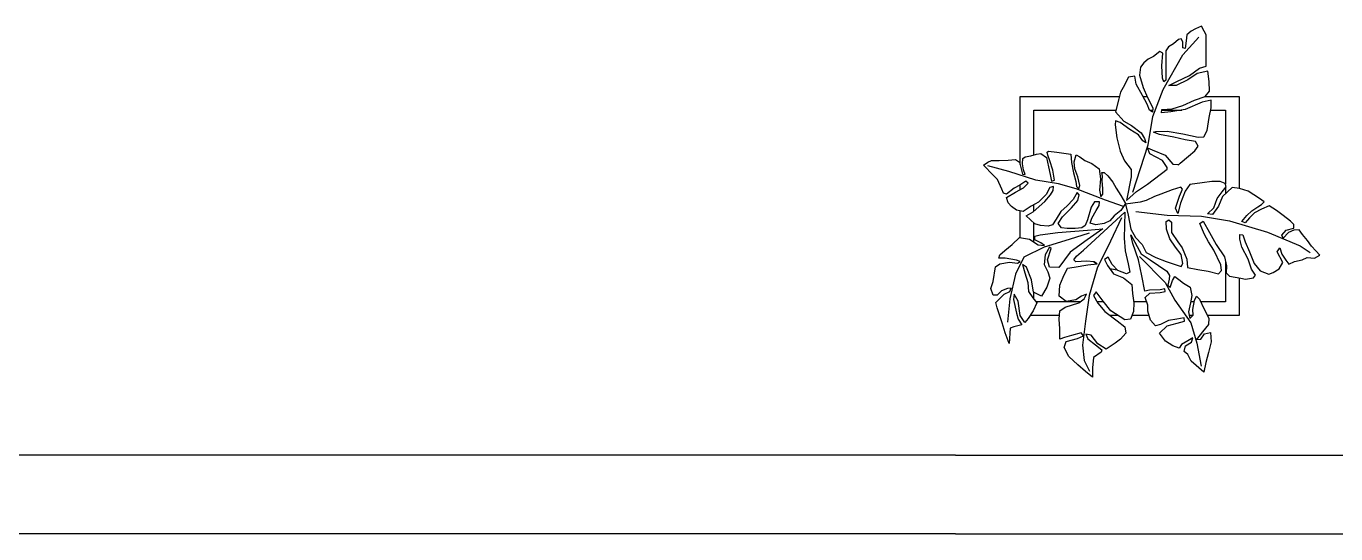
# Model space of a CAD drawing. Header units: inches. Extents: x 478327 to 492265, y -26791 to -22136.
# Drawn here: x 482254.6 to 482404.7, y -25386.6 to -25328.4 of the extents above; entities that cross this region are included whole.
import ezdxf

# ---------------------------------------------------------------- set-up
doc = ezdxf.new("R2010")
doc.units = ezdxf.units.IN
doc.header["$MEASUREMENT"] = 0
doc.layers.add('Ceco.NET 17', color=3, linetype='Continuous')
doc.layers.add('I-WALL-IN', color=3, linetype='Continuous')

# ---------------------------------------------------------------- blocks, each defined once
blk = doc.blocks.new('Drawing10')
at = {"layer": 'Ceco.NET 17', "color": 7}
for p, q in [((-0.0204, 0.2629), (-0.0589, 0.2734)), ((0.0289, 0.2471), (-0.0204, 0.2629)), ((0.0701, 0.2403), (0.0289, 0.2471)), ((0.1027, 0.2313), (0.0701, 0.2403)), ((0.1557, 0.2105), (0.1027, 0.2313)), ((0.1888, 0.1991), (0.1557, 0.2105))]:
    blk.add_line(p, q, dxfattribs=at)
for points in [[(0.3315, 0.5284), (0.32, 0.5238), (0.3123, 0.5192), (0.3046, 0.5123), (0.3031, 0.5015), (0.3016, 0.4878), (0.297, 0.4885), (0.297, 0.5), (0.2939, 0.5054), (0.2893, 0.5038), (0.2801, 0.4962), (0.2709, 0.4908), (0.2663, 0.4832), (0.2663, 0.4655), (0.2663, 0.4426), (0.2663, 0.4295), (0.2625, 0.4265), (0.2602, 0.4334), (0.259, 0.456), (0.2608, 0.4791), (0.2554, 0.4822), (0.2433, 0.4732), (0.2341, 0.4678), (0.2257, 0.4617), (0.2196, 0.4533), (0.218, 0.4387), (0.2249, 0.4165), (0.2326, 0.3981), (0.2426, 0.379), (0.2418, 0.3713), (0.2364, 0.3752), (0.2318, 0.3859), (0.2234, 0.402), (0.2119, 0.4226), (0.2094, 0.4373), (0.1979, 0.435), (0.1881, 0.4165), (0.1836, 0.408), (0.1805, 0.3958), (0.174, 0.3717), (0.1892, 0.3547), (0.2035, 0.3468), (0.2211, 0.3338), (0.2272, 0.3231), (0.2295, 0.3154), (0.2242, 0.3192), (0.2165, 0.33), (0.2004, 0.3399), (0.1828, 0.3522), (0.1743, 0.3552), (0.1736, 0.3483), (0.1766, 0.3246), (0.1828, 0.3001), (0.1904, 0.2825), (0.2027, 0.2664), (0.2027, 0.2534), (0.1943, 0.2097), (0.2127, 0.2266), (0.2326, 0.2396), (0.2688, 0.2673), (0.2688, 0.2704), (0.26, 0.2829), (0.2372, 0.2955), (0.2326, 0.3062), (0.241, 0.3024), (0.2646, 0.2929), (0.2787, 0.2765), (0.2879, 0.2757), (0.2891, 0.2754), (0.2924, 0.2779), (0.3077, 0.2909), (0.3192, 0.3009), (0.3253, 0.3093), (0.32, 0.3177), (0.3016, 0.3208), (0.2809, 0.3254), (0.2548, 0.3307), (0.2433, 0.3346), (0.2479, 0.3361), (0.2686, 0.3369), (0.297, 0.3315), (0.3253, 0.3254), (0.3353, 0.3261), (0.3414, 0.3376), (0.3453, 0.3614), (0.3491, 0.379), (0.3491, 0.3935), (0.3322, 0.3897), (0.3016, 0.3759), (0.2755, 0.3721), (0.2579, 0.3698), (0.2587, 0.3759), (0.2778, 0.3775), (0.297, 0.3836), (0.3184, 0.3935), (0.3376, 0.3997), (0.346, 0.4096), (0.3453, 0.4272), (0.343, 0.4464), (0.323, 0.4418), (0.3062, 0.4303), (0.2847, 0.4203), (0.2717, 0.4203), (0.2863, 0.4272), (0.3092, 0.438), (0.3276, 0.4518), (0.3399, 0.4556), (0.3399, 0.4793), (0.3399, 0.4992), (0.3399, 0.5123), (0.3361, 0.5192)], [(-0.0664, 0.2745), (-0.059, 0.28), (-0.0518, 0.2828), (-0.0381, 0.2833), (-0.0214, 0.2838), (-0.0081, 0.2847), (-0.001, 0.28), (0.0014, 0.27), (0.0047, 0.2581), (0.0094, 0.2572), (0.0061, 0.2657), (0.0042, 0.2771), (0.0052, 0.2866), (0.0094, 0.2895), (0.0199, 0.2918), (0.0299, 0.2947), (0.0379, 0.2956), (0.0484, 0.2885), (0.0522, 0.2714), (0.055, 0.2572), (0.0574, 0.2453), (0.0631, 0.2472), (0.0598, 0.2653), (0.0546, 0.2823), (0.0508, 0.2928), (0.0493, 0.2985), (0.0522, 0.2999), (0.0674, 0.2985), (0.0802, 0.2966), (0.0926, 0.2947), (0.094, 0.2795), (0.0973, 0.2605), (0.1021, 0.2448), (0.103, 0.2358), (0.1073, 0.2315), (0.1092, 0.2372), (0.1054, 0.2534), (0.1002, 0.2676), (0.0987, 0.2809), (0.1025, 0.2933), (0.1092, 0.2899), (0.1182, 0.2833), (0.131, 0.2776), (0.1443, 0.2676), (0.1467, 0.2496), (0.1448, 0.2287), (0.1477, 0.2164), (0.151, 0.2216), (0.151, 0.2315), (0.15, 0.2463), (0.1505, 0.2543), (0.1491, 0.261), (0.1534, 0.261), (0.16, 0.2548), (0.1695, 0.2434), (0.1752, 0.2325), (0.1842, 0.2192), (0.1923, 0.2045), (0.1838, 0.1917), (0.1719, 0.1817), (0.1638, 0.1727), (0.1534, 0.1679), (0.1382, 0.1656), (0.1282, 0.1689), (0.131, 0.1779), (0.1391, 0.1917), (0.1443, 0.2007), (0.1448, 0.2073), (0.1358, 0.2073), (0.1301, 0.1978), (0.1234, 0.1746), (0.1187, 0.1646), (0.113, 0.1603), (0.1006, 0.1589), (0.0859, 0.1589), (0.0759, 0.1599), (0.0698, 0.1679), (0.0774, 0.1803), (0.094, 0.1969), (0.1054, 0.2097), (0.1078, 0.2206), (0.104, 0.2249), (0.0968, 0.2121), (0.0859, 0.2002), (0.0745, 0.1898), (0.066, 0.176), (0.0593, 0.1656), (0.0512, 0.1632), (0.0375, 0.1641), (0.027, 0.1675), (0.0113, 0.1817), (0.0237, 0.1893), (0.0455, 0.2083), (0.0555, 0.2202), (0.0603, 0.2282), (0.0612, 0.2358), (0.0541, 0.2339), (0.0479, 0.2211), (0.0337, 0.2069), (0.0204, 0.1997), (0.0056, 0.1898), (-0.0062, 0.1921), (-0.0157, 0.1993), (-0.0219, 0.2059), (-0.0249, 0.2153), (-0.0086, 0.2254), (0.0061, 0.2334), (0.0151, 0.2415), (0.0104, 0.2453), (-0.0001, 0.2382), (-0.0105, 0.2325), (-0.0248, 0.2216), (-0.03, 0.2235), (-0.0333, 0.2306), (-0.0414, 0.2486), (-0.0528, 0.26), (-0.0632, 0.271)], [(0.5469, 0.1104), (0.5399, 0.1179), (0.5321, 0.1263), (0.5249, 0.1367), (0.5158, 0.1478), (0.5093, 0.1562), (0.4996, 0.1556), (0.4898, 0.1517), (0.48, 0.1413), (0.4781, 0.1465), (0.4859, 0.1556), (0.4996, 0.1595), (0.4996, 0.166), (0.4937, 0.1725), (0.48, 0.1829), (0.4683, 0.192), (0.4547, 0.2004), (0.441, 0.1939), (0.428, 0.1874), (0.4189, 0.1783), (0.4111, 0.1692), (0.4046, 0.1718), (0.4137, 0.1829), (0.4228, 0.1913), (0.4339, 0.1985), (0.441, 0.2024), (0.4456, 0.2076), (0.4371, 0.2134), (0.4163, 0.227), (0.4007, 0.2322), (0.3871, 0.2335), (0.3695, 0.2173), (0.3624, 0.1998), (0.3513, 0.1842), (0.3422, 0.1855), (0.3539, 0.1965), (0.3598, 0.2134), (0.3689, 0.2257), (0.376, 0.2348), (0.3747, 0.2413), (0.365, 0.2446), (0.35, 0.2446), (0.3325, 0.242), (0.3097, 0.2394), (0.3013, 0.227), (0.2928, 0.205), (0.2883, 0.1861), (0.2837, 0.1959), (0.2909, 0.2179), (0.2948, 0.2264), (0.2967, 0.2309), (0.2935, 0.2342), (0.2779, 0.2296), (0.2571, 0.2218), (0.2454, 0.2173), (0.2304, 0.2101), (0.2194, 0.2069), (0.1927, 0.203), (0.1973, 0.1835), (0.2025, 0.1575), (0.2109, 0.1426), (0.2226, 0.1296), (0.2304, 0.1153), (0.248, 0.1056), (0.2668, 0.0984), (0.2941, 0.0893), (0.2974, 0.0952), (0.2941, 0.1114), (0.2837, 0.125), (0.2733, 0.14), (0.2675, 0.1575), (0.2668, 0.1718), (0.2714, 0.1744), (0.2766, 0.1705), (0.2766, 0.1517), (0.2883, 0.1348), (0.2961, 0.1238), (0.3045, 0.103), (0.3058, 0.0874), (0.3247, 0.0841), (0.3435, 0.0809), (0.3624, 0.0763), (0.3676, 0.0822), (0.3663, 0.0926), (0.3539, 0.1192), (0.3442, 0.1348), (0.3364, 0.1478), (0.3279, 0.1679), (0.3344, 0.1725), (0.3461, 0.1517), (0.3578, 0.1296), (0.3734, 0.1069), (0.3767, 0.0906), (0.376, 0.0776), (0.3825, 0.0718), (0.4027, 0.0679), (0.4118, 0.0666), (0.4261, 0.0685), (0.43, 0.0737), (0.4222, 0.0848), (0.4163, 0.103), (0.4046, 0.125), (0.4014, 0.1393), (0.4014, 0.1478), (0.4066, 0.1471), (0.4111, 0.1348), (0.4189, 0.116), (0.4274, 0.0952), (0.4384, 0.0815), (0.454, 0.0757), (0.4618, 0.0783), (0.4729, 0.0854), (0.4794, 0.0965), (0.4696, 0.116), (0.4742, 0.1238), (0.4781, 0.1121), (0.4853, 0.101), (0.4905, 0.0939), (0.5009, 0.0984), (0.5152, 0.1017), (0.5243, 0.1056), (0.5373, 0.1049)], [(-0.0199, -0.051), (-0.0269, -0.0314), (-0.0329, -0.0134), (-0.0418, 0.0142), (-0.0441, 0.0239), (-0.0291, 0.0388), (-0.0187, 0.0441), (-0.0164, 0.05), (-0.0232, 0.0493), (-0.0336, 0.0448), (-0.0418, 0.0373), (-0.0493, 0.0373), (-0.0531, 0.0493), (-0.0493, 0.062), (-0.0448, 0.0889), (-0.0366, 0.0941), (-0.0194, 0.0971), (-0.0045, 0.0956), (0, 0.0986), (-0.0067, 0.1008), (-0.0269, 0.1045), (-0.0389, 0.1045), (-0.0366, 0.1105), (-0.0276, 0.1187), (-0.0142, 0.1299), (-0.0007, 0.1426), (0.0172, 0.1396), (0.0329, 0.1292), (0.0448, 0.1277), (0.0381, 0.1329), (0.0269, 0.1381), (0.0269, 0.1449), (0.0366, 0.1471), (0.0687, 0.1516), (0.1233, 0.1561), (0.1509, 0.1583), (0.1225, 0.1381), (0.0912, 0.1157), (0.071, 0.0874), (0.0538, 0.0881), (0.0501, 0.1016), (0.0568, 0.1225), (0.0538, 0.1247), (0.0456, 0.1105), (0.0441, 0.0933), (0.0508, 0.0799), (0.0545, 0.068), (0.0486, 0.0515), (0.0389, 0.0351), (0.0247, 0.0426), (0.0209, 0.065), (0.012, 0.0881), (0.0045, 0.0933), (0.009, 0.0777), (0.0142, 0.0605), (0.0157, 0.0441), (0.0232, 0.0321), (0.0306, 0.0231), (0.0239, 0.0082), (0.0149, -0.0052), (0.009, -0.0127), (0, 0), (-0.0037, 0.0261), (-0.0105, 0.0388), (-0.012, 0.0291), (-0.0067, 0.0045), (-0.0037, -0.0067), (0.003, -0.0172), (-0.0112, -0.0209), (-0.0179, -0.0231)], [(0.2025, 0.1473), (0.2209, 0.1124), (0.2374, 0.1014), (0.268, 0.0812), (0.2729, 0.0733), (0.2723, 0.0665), (0.2699, 0.0555), (0.2742, 0.0512), (0.2785, 0.0641), (0.2827, 0.0714), (0.2901, 0.0659), (0.2981, 0.0592), (0.3103, 0.0518), (0.3134, 0.0365), (0.3109, 0.0231), (0.3072, 0.0066), (0.3097, -0.0057), (0.3158, 0.0004), (0.3152, 0.0108), (0.3183, 0.0274), (0.3219, 0.0353), (0.3274, 0.0298), (0.3354, 0.0127), (0.3446, -0.0051), (0.344, -0.0167), (0.333, -0.0296), (0.3219, -0.0436), (0.3299, -0.043), (0.3366, -0.0332), (0.3477, -0.0308), (0.3489, -0.0479), (0.344, -0.0675), (0.3391, -0.0859), (0.3354, -0.1036), (0.3121, -0.0834), (0.306, -0.0712), (0.2993, -0.0657), (0.3023, -0.0553), (0.3127, -0.0485), (0.3152, -0.0406), (0.306, -0.0461), (0.2944, -0.0528), (0.2907, -0.0595), (0.2791, -0.0553), (0.2656, -0.0467), (0.2546, -0.032), (0.2687, -0.0191), (0.287, -0.0143), (0.2999, -0.0106), (0.2993, -0.0045), (0.2864, -0.0069), (0.2711, -0.0094), (0.2564, -0.0167), (0.2472, -0.0191), (0.238, -0.0087), (0.2331, 0.0078), (0.2331, 0.0188), (0.2282, 0.0329), (0.2368, 0.0408), (0.2558, 0.0421), (0.265, 0.0439), (0.2644, 0.0488), (0.2558, 0.0469), (0.2362, 0.0463), (0.2276, 0.0445), (0.2221, 0.0727), (0.216, 0.1014), (0.2056, 0.1314)]]:
    blk.add_lwpolyline(points, close=True, dxfattribs=at)
for points in [[(0.2058, 0.225), (0.2341, 0.3116), (0.2426, 0.3637), (0.261, 0.4127), (0.297, 0.4763), (0.3261, 0.5084)], [(0, 0.2757), (0, 0.4), (0.1816, 0.4)], [(0.2244, 0.4), (0.2318, 0.4)], [(0.3379, 0.4), (0.4, 0.4), (0.4, 0.2323)], [(0.025, 0.2933), (0.025, 0.375), (0.1749, 0.375)], [(0.2367, 0.375), (0.2422, 0.375)], [(0.2585, 0.375), (0.2953, 0.375)], [(0.3482, 0.375), (0.375, 0.375), (0.375, 0.24)], [(0, 0.2301), (0, 0.2382)], [(0.375, 0.2335), (0.375, 0.2223)], [(0.025, 0.1904), (0.025, 0.2022)], [(0, 0.1425), (0, 0.1909)], [(0.025, 0.1344), (0.025, 0.1693)], [(0.1913, 0.1889), (0.1905, 0.1643), (0.1898, 0.1411), (0.192, 0.118), (0.1973, 0.0941), (0.2003, 0.0792), (0.1943, 0.0762), (0.1786, 0.0821), (0.1681, 0.0933), (0.1607, 0.1068), (0.1539, 0.1023), (0.1599, 0.0911), (0.1704, 0.0762), (0.189, 0.0687), (0.204, 0.0568), (0.2055, 0.0403), (0.2077, 0.0231), (0.207, 0.0075), (0.2017, -0.0067), (0.1913, -0.0082), (0.1659, 0.0082), (0.1517, 0.0261), (0.139, 0.0433), (0.1338, 0.0366), (0.142, 0.0224), (0.1547, 0.0075), (0.1771, -0.0097), (0.1913, -0.0209), (0.1928, -0.0321), (0.1831, -0.0433), (0.1734, -0.0508), (0.1569, -0.0612), (0.142, -0.0515), (0.13, -0.0358), (0.1203, -0.0343), (0.124, -0.0426), (0.1375, -0.0538), (0.1494, -0.0627), (0.1479, -0.0672), (0.1338, -0.0769), (0.1323, -0.0956), (0.1323, -0.1128), (0.1196, -0.1023), (0.1054, -0.0904), (0.0889, -0.0747), (0.0807, -0.0582), (0.0844, -0.0478), (0.1046, -0.0418), (0.1158, -0.0373), (0.1113, -0.0314), (0.0941, -0.0366), (0.0814, -0.0403), (0.0725, -0.0433), (0.0725, -0.0246), (0.0717, -0.0067), (0.0725, 0.0082), (0.0822, 0.0149), (0.1076, 0.0231), (0.1173, 0.0306), (0.121, 0.0388), (0.1121, 0.0351), (0.1016, 0.0284), (0.0844, 0.0254), (0.0717, 0.0351), (0.0725, 0.0553), (0.0785, 0.0702), (0.0867, 0.0866), (0.0986, 0.0881), (0.124, 0.0926), (0.1405, 0.0941), (0.1352, 0.0978), (0.121, 0.0993), (0.1016, 0.0978), (0.0979, 0.1016), (0.1031, 0.1083), (0.1158, 0.1195), (0.13, 0.1322), (0.1913, 0.1889)], [(0.1853, 0.1785), (0.1651, 0.1359), (0.1405, 0.0866), (0.1263, 0.0366), (0.1196, -0.0105), (0.1143, -0.0545), (0.1173, -0.0821), (0.127, -0.1016)], [(0.2116, 0.19), (0.2688, 0.1835), (0.3312, 0.1816), (0.3825, 0.1731), (0.4514, 0.1523), (0.5113, 0.127), (0.5295, 0.1153)], [(0.1263, 0.1501), (0.0897, 0.1389), (0.0441, 0.1247), (0.0067, 0.1068), (-0.0082, 0.0754), (-0.0187, 0.0306), (-0.0232, -0.0119)], [(0.2178, 0.1075), (0.265, 0.0604), (0.2827, 0.028), (0.3115, -0.0136), (0.3225, -0.0504), (0.3305, -0.0926)], [(0.375, 0.0991), (0.375, 0.025), (0.3297, 0.025)], [(0.4, 0.0684), (0.4, 0), (0.342, 0)], [(0.025, 0.0299), (0.025, 0.0424)], [(0.11, 0.025), (0.0291, 0.025)], [(0.1526, 0.025), (0.1405, 0.025)], [(0.231, 0.025), (0.2075, 0.025)], [(0.3178, 0.025), (0.3113, 0.025)], [(0.0721, 0), (0.0184, 0)], [(0.1786, 0), (0.1644, 0)], [(0.2354, 0), (0.2042, 0)], [(0.3154, 0), (0.3085, 0)]]:
    blk.add_lwpolyline(points, dxfattribs=at)
for radius, start, end in [(0.1515, 66.8462, 69.1635), (0.1515, 207.3985, 208.1983), (0.1105, 239.4978, 242.4297), (0.1105, 256.133, 263.4421)]:
    blk.add_arc((0.19, 0.1931), radius, start, end, dxfattribs=at)

msp = doc.modelspace()

# ---------------------------------------------------------------- linework, layer by layer
at = {"layer": 'I-WALL-IN'}
for p, q in [((482361.126, -25377.639, 6.93), (482411.434, -25377.639, 6.93)), ((482361.126, -25386.639, 6.93), (482409.871, -25386.639, 6.93))]:
    msp.add_line(p, q, dxfattribs=at)
at = {"layer": 'I-WALL-IN', "elevation": 6.93}
for points in [[(482361.126, -25377.639), (481792.14, -25377.639)], [(482361.126, -25386.639), (481531.14, -25386.639)]]:
    msp.add_lwpolyline(points, dxfattribs=at)

# ---------------------------------------------------------------- block references
at = {"layer": 'Ceco.NET 17', "xscale": 62.77618433859136, "yscale": 62.77618433859136, "zscale": 62.77618433859136}
msp.add_blockref('Drawing10', (482368.527, -25361.609, 17.553), dxfattribs=at)

doc.saveas('drawing.dxf')
